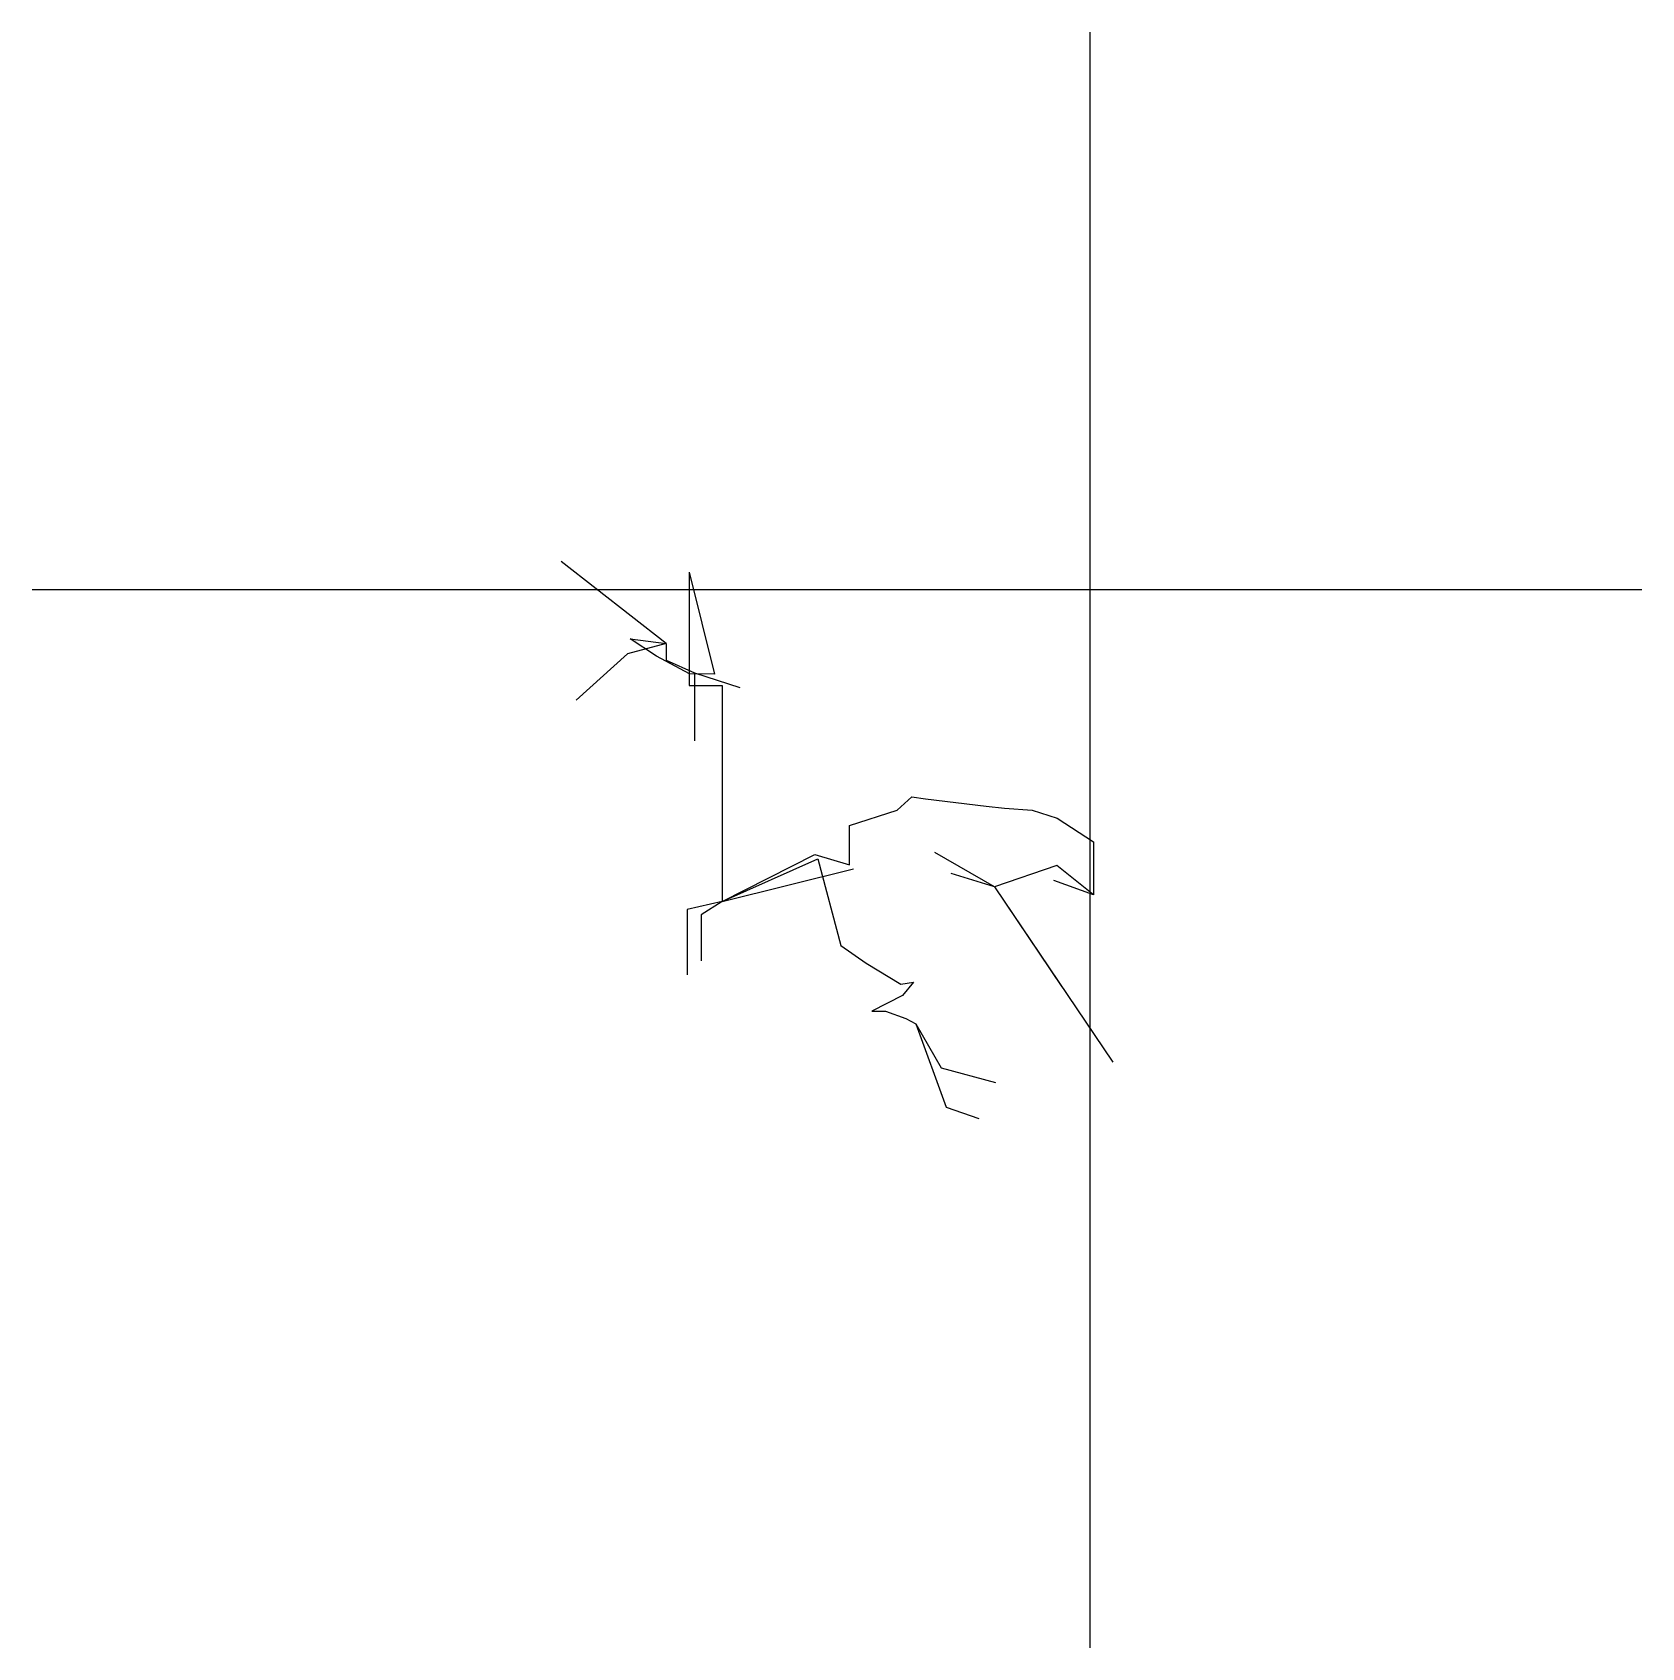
# Model space of a CAD drawing. Extents: x 0 to 152, y 0 to 153.
import ezdxf

# ---------------------------------------------------------------- set-up
doc = ezdxf.new("R2010")
doc.units = 0
doc.layers.add('CentreLine', color=5, linetype='CONTINUOUS')
doc.layers.add('Grid', color=7, linetype='CONTINUOUS')

msp = doc.modelspace()

# ---------------------------------------------------------------- linework, layer by layer
at = {"layer": 'CentreLine'}
for p, q in [((59.93, 94.92), (50, 102.67)), ((62.09, 101.64), (64.5, 92)), ((62.09, 101.64), (62.09, 90.93)), ((59.93, 94.92), (56.27, 93.94)), ((59.01, 93.71), (56.52, 95.34)), ((56.52, 95.34), (59.93, 94.92)), ((59.93, 94.92), (59.93, 93.32)), ((56.27, 93.94), (51.41, 89.55)), ((62.15, 92.05), (59.01, 93.71)), ((59.93, 93.32), (62.6, 92.13)), ((64.5, 92), (62.15, 92.05)), ((62.6, 92.13), (66.88, 90.74)), ((62.6, 92.13), (62.6, 85.7)), ((62.09, 90.93), (65.21, 90.93)), ((65.21, 90.93), (65.21, 70.52)), ((81.78, 79.17), (83.15, 80.4)), ((83.15, 80.4), (84.46, 80.24)), ((84.46, 80.24), (90.19, 79.53)), ((90.19, 79.53), (91.91, 79.35)), ((77.25, 77.7), (81.78, 79.17)), ((91.91, 79.35), (94.53, 79.17)), ((94.53, 79.17), (96.91, 78.4)), ((96.91, 78.4), (100.34, 76.17)), ((77.25, 73.98), (77.25, 77.7)), ((65.21, 70.52), (73.97, 74.98)), ((73.97, 74.98), (77.25, 73.98)), ((90.98, 71.91), (85.34, 75.16)), ((100.34, 76.17), (100.34, 71.14)), ((65.21, 70.52), (74.26, 74.55)), ((65.21, 70.52), (77.64, 73.62)), ((74.26, 74.55), (76.45, 66.37)), ((96.87, 73.94), (90.98, 71.91)), ((100.34, 71.14), (96.87, 73.94)), ((90.98, 71.91), (86.86, 73.17)), ((90.98, 71.91), (102.16, 55.33)), ((90.98, 71.91), (97.35, 62.47)), ((100.34, 71.14), (96.58, 72.51)), ((65.21, 70.52), (61.91, 69.76)), ((65.21, 70.52), (63.25, 69.25)), ((61.91, 69.76), (61.91, 63.59)), ((63.25, 69.25), (63.25, 64.93)), ((76.45, 66.37), (78.85, 64.69)), ((78.85, 64.69), (82.13, 62.72)), ((82.13, 62.72), (83.31, 62.89)), ((83.31, 62.89), (82.27, 61.65)), ((82.27, 61.65), (79.37, 60.17)), ((79.37, 60.17), (80.68, 60.15)), ((80.68, 60.15), (82.59, 59.45)), ((82.59, 59.45), (83.52, 58.96)), ((83.52, 58.96), (85.93, 54.79)), ((83.52, 58.96), (86.4, 51.07)), ((85.93, 54.79), (91.05, 53.42)), ((86.4, 51.07), (89.49, 50))]:
    msp.add_line(p, q, dxfattribs=at)
at = {"layer": 'Grid'}
for p, q in [((100, 0), (100, 152.67)), ((0, 100), (152.16, 100))]:
    msp.add_line(p, q, dxfattribs=at)

doc.saveas('drawing.dxf')
